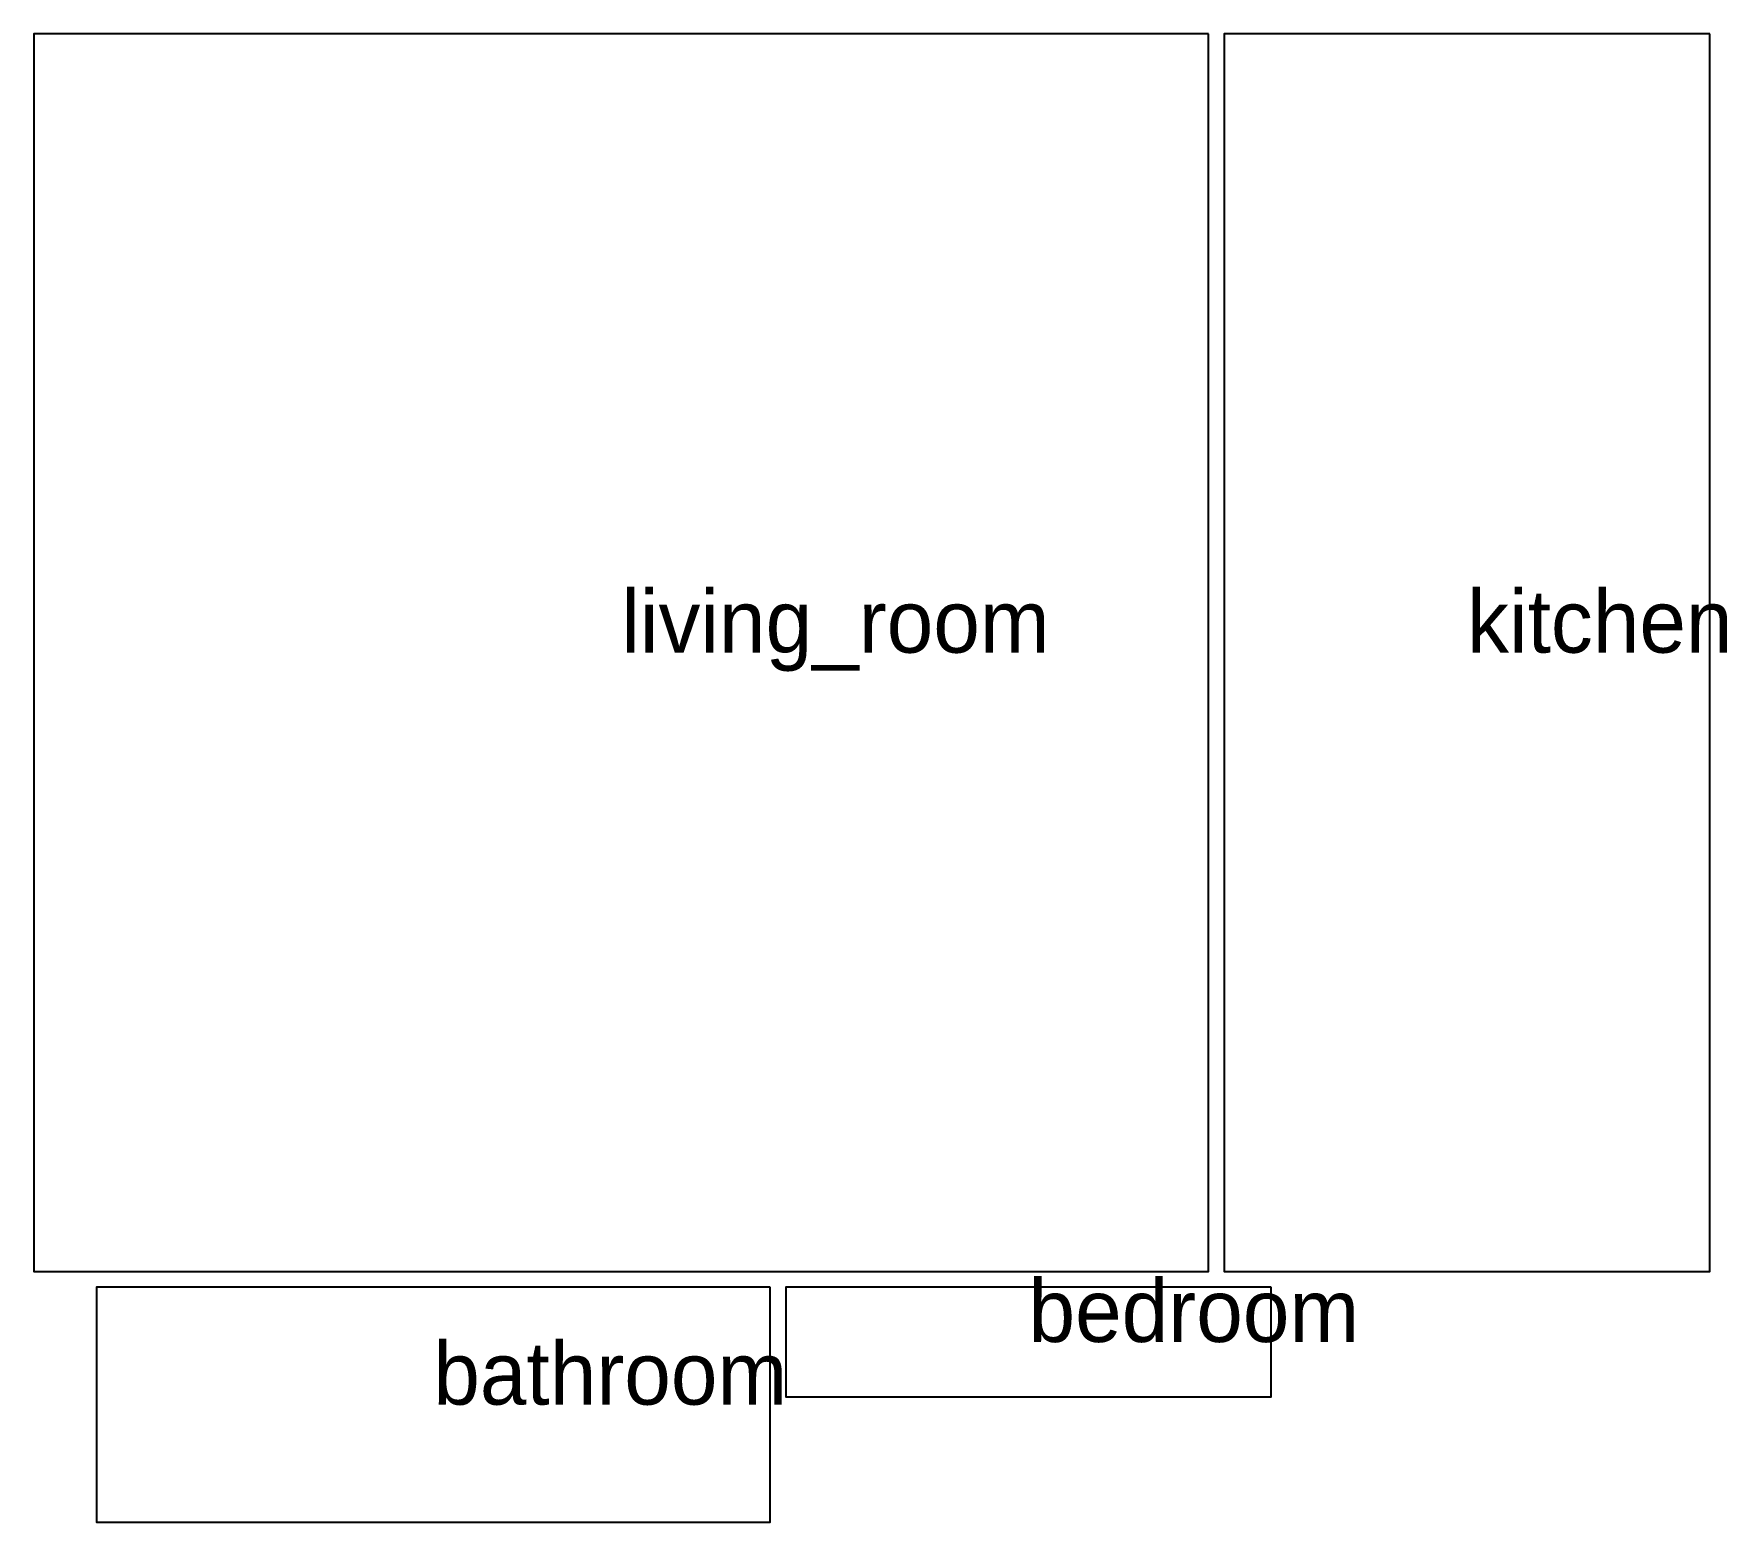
# Model space of a CAD drawing. Header units: metres. Extents: x 77 to 185, y 85 to 180.
import ezdxf

# ---------------------------------------------------------------- set-up
doc = ezdxf.new("R2010")
doc.units = ezdxf.units.M
for name, color, linetype in [('bathroom', 7, 'Continuous'), ('bedroom', 7, 'Continuous'), ('kitchen', 7, 'Continuous'), ('living_room', 7, 'Continuous')]:
    doc.layers.add(name, color=color, linetype=linetype)

msp = doc.modelspace()

# ---------------------------------------------------------------- linework, layer by layer
at = {"layer": 'bathroom'}
msp.add_lwpolyline([(124, 100), (81, 100), (81, 85), (124, 85), (124, 100)], close=True, dxfattribs=at)
at = {"layer": 'bedroom'}
msp.add_lwpolyline([(156, 100), (125, 100), (125, 93), (156, 93), (156, 100)], close=True, dxfattribs=at)
at = {"layer": 'kitchen'}
msp.add_lwpolyline([(184, 180), (153, 180), (153, 101), (184, 101), (184, 180)], close=True, dxfattribs=at)
at = {"layer": 'living_room'}
msp.add_lwpolyline([(152, 180), (77, 180), (77, 101), (152, 101), (152, 180)], close=True, dxfattribs=at)

# ---------------------------------------------------------------- texts
at = {"layer": 'bathroom'}
msp.add_text('bathroom', height=4, dxfattribs=at).set_placement((102.5, 92.5))
at = {"layer": 'bedroom'}
msp.add_text('bedroom', height=4, dxfattribs=at).set_placement((140.5, 96.5))
at = {"layer": 'kitchen'}
msp.add_text('kitchen', height=4, dxfattribs=at).set_placement((168.5, 140.5))
at = {"layer": 'living_room'}
msp.add_text('living_room', height=4, dxfattribs=at).set_placement((114.5, 140.5))

doc.saveas('drawing.dxf')
